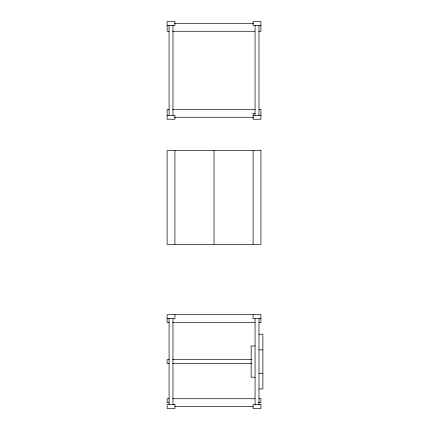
<?xml version="1.0" encoding="UTF-8"?>
<svg xmlns="http://www.w3.org/2000/svg" width="430" height="430" viewBox="0 0 430 430"><rect width="100%" height="100%" fill="white"/><g stroke="black" fill="none" stroke-linecap="round" stroke-linejoin="round"><path stroke-width="0.64" d="M174.483 23.456L253.56 23.456M167.114 25.408L174.929 25.408L174.929 21.5L167.114 21.5L167.114 31.272L169.124 31.272M260.929 25.408L253.114 25.408L253.114 21.5L260.929 21.5L260.929 31.272L258.919 31.272M172.473 31.272L254.899 31.272M169.13 109.456L167.114 109.456L167.114 119.228L174.929 119.228L174.929 115.321L167.114 115.321M172.473 109.456L255.071 109.456M258.919 109.456L260.929 109.456L260.929 119.228L253.114 119.228L253.114 113.364L255.071 113.364M253.114 115.321L260.929 115.321M174.483 117.272L253.56 117.272M167.114 318.592L174.929 318.592L174.929 314.679M260.929 318.592L253.114 318.592L253.114 314.679M169.124 322.5L167.114 322.5L167.114 314.679L260.929 314.679L260.929 322.5L258.919 322.5M172.473 322.5L254.899 322.5M258.978 334.228L262.886 334.228L262.886 388.956L258.978 388.956M255.071 345.957L251.158 345.957L251.158 377.228L255.071 377.228M258.978 349.886L262.886 349.886M169.124 359.636L167.114 359.636L167.114 363.538L169.124 363.543M172.473 359.636L251.55 359.636M172.473 363.543L251.55 363.543M258.978 373.278L262.886 373.278M169.124 398.728L167.114 398.728L167.114 402.636L169.071 402.636M172.473 398.728L254.899 398.728M258.919 398.728L260.929 398.728L260.929 402.636L258.328 402.636M174.929 406.543L253.114 406.543M258.978 25.408L258.978 115.321M258.978 318.592L258.978 404.592M255.071 25.408L255.071 115.208M255.071 318.592L255.071 404.592M253.114 150.5L253.114 244.321M214.022 150.5L214.022 244.321M174.929 150.5L174.929 244.321M172.978 25.408L172.978 115.208M172.978 318.592L172.978 404.592M169.071 25.408L169.071 115.208M169.071 318.592L169.071 404.592M260.929 150.5L167.114 150.5L167.114 244.321L260.929 244.321L260.929 150.5M174.929 404.592L167.114 404.592L167.114 408.5L174.929 408.5L174.929 404.592M260.929 404.592L253.114 404.592L253.114 408.5L260.929 408.5L260.929 404.592"/></g></svg>
